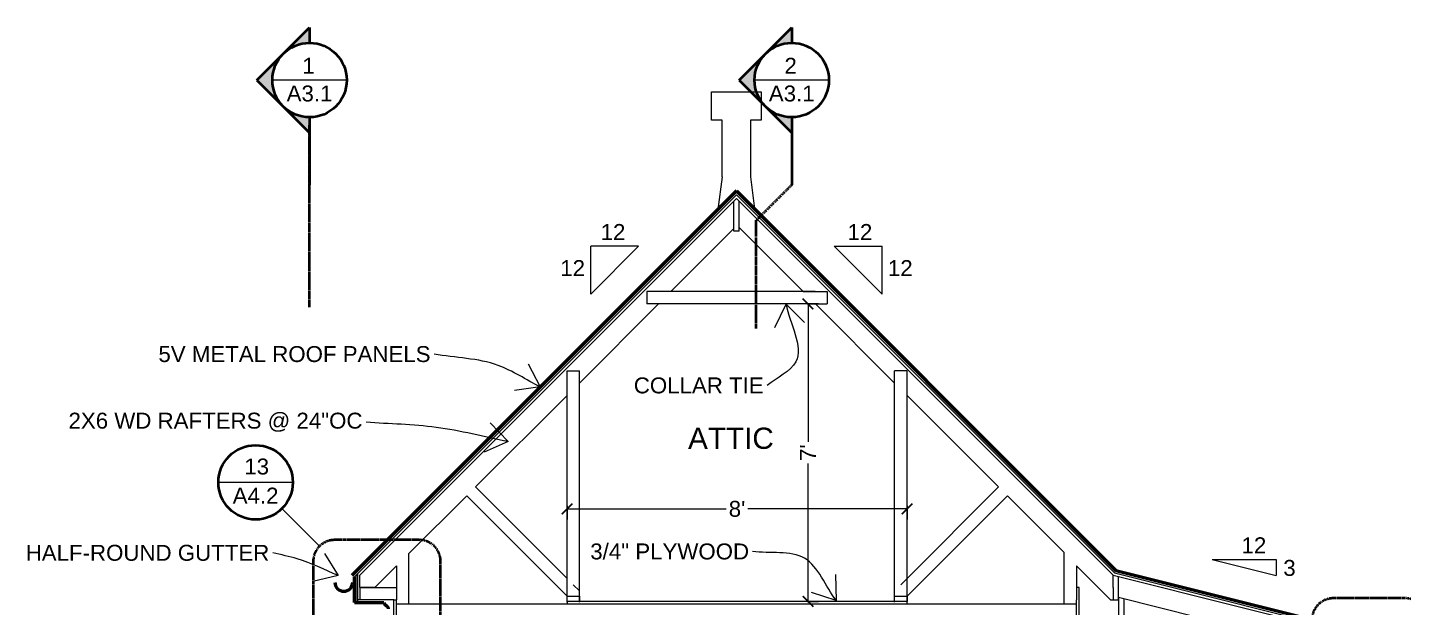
# Model space of a CAD drawing. Header units: inches. Extents: x -4969 to 16721, y 2489 to 24693.
# Drawn here: x 7223.1 to 7611.6, y 5138.7 to 5302.5 of the extents above; entities that cross this region are included whole.
import ezdxf

# ---------------------------------------------------------------- set-up
doc = ezdxf.new("R2010")
doc.units = ezdxf.units.IN
doc.header["$MEASUREMENT"] = 0
doc.linetypes.add('CENTER', pattern=[2, 1.25, -0.25, 0.25, -0.25])
doc.linetypes.add('DASHED2', pattern=[0.375, 0.25, -0.125])
doc.layers.get('0').update_dxf_attribs({"lineweight": 5})
for name, color, linetype, lineweight in [('1', 1, 'Continuous', 9), ('2', 6, 'Continuous', 20), ('3', 3, 'Continuous', 30), ('5', 4, 'Continuous', 50), ('A-DIMSx', 7, 'Continuous', 9), ('A-LINK', 7, 'Continuous', 40), ('A-TEXTx', 7, 'Continuous', 20)]:
    doc.layers.add(name, color=color, linetype=linetype, lineweight=lineweight)
doc.styles.get("Standard").update_dxf_attribs({"font": 'Arial.ttf'})
doc.dimstyles.get("Standard").update_dxf_attribs({"dimtxt": 3, "dimasz": 2, "dimexe": 0.03125, "dimexo": 0.0625, "dimgap": 0.03125, "dimtad": 0, "dimtoh": 1, "dimdec": 4, "dimlfac": 0.99985, "dimzin": 0, "dimdsep": 46, "dimlunit": 4, "dimtxsty": 'Standard', "dimblk": 'ARCHTICK', "dimblk1": 'ARCHTICK', "dimblk2": 'ARCHTICK', "dimcen": 0.09, "dimclrt": 256, "dimadec": 0, "dimazin": 0, "dimtfac": 1, "dimtdec": 4, "dimtofl": 0, "dimtmove": 0, "dimatfit": 3, "dimfxl": 1, "dimtolj": 1, "dimtzin": 0, "dimarcsym": 0})

# ---------------------------------------------------------------- blocks, each defined once
blk = doc.blocks.new('_ArchTick')
at = {"color": 0, "linetype": 'ByBlock', "lineweight": 0, "const_width": 0.15}
blk.add_lwpolyline([(-0.5, -0.5), (0.5, 0.5)], dxfattribs=at)
blk = doc.blocks.new('Section Callout')
at = {"layer": 'A-LINK', "ltscale": 0.1}
h = blk.add_hatch(color=152, dxfattribs=at)
h.paths.add_polyline_path([(1891.06, 7392.5), (1883.64, 7385.08), (1891.06, 7377.65, -0.198912), (1887.98, 7385.08, -0.198912)])
h.paths.add_polyline_path([(1898.48, 7399.92), (1891.06, 7392.5, -0.198912), (1898.48, 7395.58)])
h.paths.add_polyline_path([(1891.06, 7377.65), (1898.48, 7370.23), (1898.48, 7374.58, -0.198912)])
at = {"layer": 'A-LINK', "color": 152, "ltscale": 0.1}
for p, q in [((1883.64, 7385.08), (1898.48, 7399.92)), ((1898.48, 7399.92), (1898.48, 7395.58)), ((1883.64, 7385.08), (1898.48, 7370.23)), ((1898.48, 7374.58), (1898.48, 7370.23)), ((1898.48, 7370.23), (1898.48, 7355.49))]:
    blk.add_line(p, q, dxfattribs=at)
blk.add_circle((1898.48, 7385.08), 10.5, dxfattribs=at)
blk = doc.blocks.new('*D581')
at = {"layer": 'A-DIMSx', "color": 0, "lineweight": -2, "ltscale": 0.1, "transparency": 16777216}
for p, q in [((7375.44, 5167.39), (7375.44, 5163.54)), ((7471.44, 5167.39), (7471.44, 5163.54))]:
    blk.add_line(p, q, dxfattribs=at)
at = {"layer": 'A-DIMSx', "color": 0, "lineweight": 5, "ltscale": 0.1, "transparency": 16777216}
for p, q in [((7375.44, 5166.54), (7420.36, 5166.54)), ((7471.44, 5166.54), (7426.51, 5166.54))]:
    blk.add_line(p, q, dxfattribs=at)
at = {"layer": 'Defpoints', "color": 0, "ltscale": 0.1, "transparency": 16777216}
for p in [(7375.44, 5169.39), (7471.44, 5169.39), (7375.44, 5166.54)]:
    blk.add_point(p, dxfattribs=at)
at = {"layer": 'A-DIMSx', "color": 0, "lineweight": 5, "ltscale": 0.1, "transparency": 16777216, "xscale": 3, "yscale": 3, "zscale": 3, "rotation": 180}
blk.add_blockref('_ArchTick', (7375.44, 5166.54), dxfattribs=at)
at = {"layer": 'A-DIMSx', "color": 0, "lineweight": 5, "ltscale": 0.1, "transparency": 16777216, "xscale": 3, "yscale": 3, "zscale": 3}
blk.add_blockref('_ArchTick', (7471.44, 5166.54), dxfattribs=at)
at = {"layer": 'A-DIMSx', "ltscale": 0.1, "transparency": 16777216, "insert": (7423.44, 5166.54), "char_height": 4.5, "attachment_point": 5}
blk.add_mtext("\\A1;8'", dxfattribs=at)
blk = doc.blocks.new('*D582')
at = {"layer": 'A-DIMSx', "color": 0, "lineweight": -2, "ltscale": 0.1, "transparency": 16777216}
for p, q in [((7443.24, 5224.43), (7446.48, 5224.43)), ((7443.24, 5140.43), (7446.48, 5140.43))]:
    blk.add_line(p, q, dxfattribs=at)
at = {"layer": 'A-DIMSx', "color": 0, "lineweight": 5, "ltscale": 0.1, "transparency": 16777216}
for p, q in [((7443.48, 5224.43), (7443.48, 5185.49)), ((7443.48, 5140.43), (7443.48, 5179.38))]:
    blk.add_line(p, q, dxfattribs=at)
at = {"layer": 'Defpoints', "color": 0, "ltscale": 0.1, "transparency": 16777216}
for p in [(7441.24, 5224.43), (7441.24, 5140.43), (7443.48, 5140.43)]:
    blk.add_point(p, dxfattribs=at)
at = {"layer": 'A-DIMSx', "color": 0, "lineweight": 5, "ltscale": 0.1, "transparency": 16777216, "xscale": 3, "yscale": 3, "zscale": 3}
for p, rotation in [((7443.48, 5224.43), 90), ((7443.48, 5140.43), 270)]:
    blk.add_blockref('_ArchTick', p, dxfattribs=dict(at, rotation=rotation))
at = {"layer": 'A-DIMSx', "ltscale": 0.1, "transparency": 16777216, "insert": (7443.48, 5182.43), "char_height": 4.5, "attachment_point": 5, "rotation": 90}
blk.add_mtext("\\A1;7'", dxfattribs=at)
blk = doc.blocks.new('Detail Callout')
at = {"layer": '2', "color": 152, "ltscale": 0.1}
blk.add_line((240.24, 5822.29), (219.24, 5822.29), dxfattribs=at)
at = {"layer": 'A-LINK', "color": 152, "ltscale": 0.1}
blk.add_circle((229.74, 5822.29), 10.5, dxfattribs=at)

msp = doc.modelspace()

# ---------------------------------------------------------------- linework, layer by layer
at = {"layer": '1'}
for p, q in [((7419.2699744, 5260.3337945), (7418.0557311, 5251.1195687)), ((7427.2699744, 5260.3337945), (7428.3417712, 5251.2619977)), ((7423.2699568, 5255.2731343), (7315.3977803, 5147.4009577)), ((7423.2699568, 5254.2124741), (7316.8977802, 5147.8402975)), ((7529.6421334, 5147.8402975), (7423.2699568, 5254.2124741)), ((7423.2699744, 5255.2731343), (7530.0272021, 5148.5159066)), ((7422.5199568, 5245.6842995), (7404.7699656, 5227.9343083)), ((7424.0199568, 5246.0208474), (7442.1064959, 5227.9343083)), ((7401.2699656, 5224.4343083), (7378.9382307, 5202.1025735)), ((7445.6064959, 5224.4343083), (7467.9382307, 5202.1025735)), ((7378.9382307, 5140.1843083), (7378.9382307, 5202.1025735)), ((7467.9382307, 5140.1843083), (7467.9382307, 5202.1025735)), ((7375.4382307, 5198.6025735), (7349.5789719, 5172.7433146)), ((7375.4382307, 5140.1843083), (7375.4382307, 5198.6025735)), ((7471.4382307, 5140.1843083), (7471.4382307, 5198.6025735)), ((7471.4382307, 5198.6025735), (7497.2974896, 5172.7433146)), ((7347.1040982, 5170.2684409), (7330.7699656, 5153.9343083)), ((7499.7723633, 5170.2684409), (7515.7699656, 5154.2708386)), ((7330.7699656, 5139.6843083), (7330.7699656, 5153.9343083)), ((7515.7699656, 5139.6843083), (7515.7699656, 5154.2708386)), ((7327.2699656, 5150.4343083), (7321.1759547, 5144.3402974)), ((7327.2699656, 5150.4343083), (7327.2699656, 5144.3402974)), ((7519.2699656, 5150.4343083), (7519.269948, 5140.8402974)), ((7519.2699656, 5150.4343083), (7528.8639757, 5140.8402982)), ((7530.0272021, 5148.5159066), (7610.8539568, 5128.3094316)), ((7316.8977802, 5144.3402927), (7316.8977802, 5147.8461297)), ((7529.642151, 5144.3402927), (7529.6421511, 5147.8461297)), ((7529.6421511, 5147.8390865), (7609.5199665, 5127.8698439)), ((7531.142134, 5140.8402985), (7531.1421334, 5147.4009577)), ((7326.5199656, 5140.8402974), (7316.1477802, 5140.8402974)), ((7321.1759547, 5144.3402974), (7316.8977802, 5144.3402927)), ((7316.8977802, 5144.3402927), (7316.8977802, 5140.8402974)), ((7316.8977802, 5144.3402927), (7327.2699656, 5144.3402927)), ((7326.5199656, 5115.9343083), (7326.5199656, 5140.8402974)), ((7326.5199656, 5140.8402974), (7327.2699656, 5140.8402974)), ((7327.2699656, 5144.3402974), (7327.2699656, 5140.8402974)), ((7327.2699656, 5115.9343083), (7327.2699656, 5140.8402974)), ((7519.269948, 5109.1843083), (7519.269948, 5140.8402974)), ((7520.019948, 5144.3402971), (7519.2699544, 5144.3402985)), ((7520.019948, 5108.4343083), (7520.019948, 5144.3402971)), ((7528.8639757, 5140.8402982), (7531.142134, 5140.8402985)), ((7529.6421334, 5144.3402927), (7529.6421334, 5140.8402974)), ((7531.1421339, 5141.5926342), (7531.1421339, 5130.9033192)), ((7531.1421339, 5141.5926342), (7596.0199656, 5125.3731763)), ((7532.6421339, 5141.2176342), (7532.6421339, 5130.9033192))]:
    msp.add_line(p, q, dxfattribs=at)
at = {"layer": '1', "ltscale": 0.25}
for p, q in [((7422.5199568, 5244.9624741), (7422.5199568, 5253.4624741)), ((7424.0199568, 5244.9624741), (7424.0199568, 5253.4624741)), ((7424.0199568, 5244.9624741), (7422.5199568, 5244.9624741)), ((7404.7699656, 5227.9343083), (7397.991791, 5227.9343083)), ((7397.991791, 5227.9343083), (7397.991791, 5224.4343083)), ((7445.5199656, 5227.9343083), (7404.7699656, 5227.9343083)), ((7442.1064959, 5227.9343083), (7448.8846705, 5227.9343083)), ((7448.8846705, 5227.9343083), (7448.8846705, 5224.4343083)), ((7401.2699656, 5224.4343083), (7397.991791, 5224.4343083)), ((7445.6064959, 5224.4343083), (7401.2699656, 5224.4343083)), ((7445.6064959, 5224.4343083), (7448.8846705, 5224.4343083)), ((7375.4382307, 5198.6025735), (7375.4382307, 5205.4916607)), ((7375.4382307, 5205.4916607), (7378.9382307, 5205.4916607)), ((7378.9382307, 5202.1025735), (7378.9382307, 5205.4916607)), ((7471.4382307, 5205.4916607), (7467.9382307, 5205.4916607)), ((7467.9382307, 5202.1025735), (7467.9382307, 5205.4916607)), ((7471.4382307, 5198.6025735), (7471.4382307, 5205.4916607)), ((7375.4382307, 5146.8840558), (7349.5789719, 5172.7433146)), ((7471.4382307, 5146.8840558), (7497.2974896, 5172.7433146)), ((7375.4382307, 5141.9343083), (7347.1040982, 5170.2684409)), ((7471.4382307, 5141.9343083), (7499.7723633, 5170.2684409)), ((7378.9382307, 5143.3840558), (7377.1882307, 5145.1340558)), ((7469.6882307, 5145.1340558), (7471.4382307, 5146.8840558)), ((7519.2699656, 5139.6843083), (7327.2699656, 5139.6843083)), ((7471.4382307, 5140.4343083), (7375.4382307, 5140.4343083)), ((7375.4382307, 5140.4343083), (7375.4382307, 5139.6843083)), ((7471.4382307, 5139.6843083), (7471.4382307, 5140.4343083))]:
    msp.add_line(p, q, dxfattribs=at)
at = {"layer": '1'}
msp.add_lwpolyline([(7419.2699744, 5260.3337945), (7419.2699744, 5276.3337945), (7416.2699744, 5276.3337945), (7416.2699744, 5284.3337945), (7430.2699744, 5284.3337945), (7430.2699744, 5276.3337945), (7427.2699744, 5276.3337945), (7427.2699744, 5260.3337945)], dxfattribs=at)
at = {"layer": '1', "ltscale": 0.25}
for points in [[(7375.4382307, 5140.4343083), (7375.4382307, 5141.9343083), (7378.9382307, 5141.9343083), (7378.9382307, 5140.4343083), (7375.4382307, 5140.4343083)], [(7467.9382307, 5140.4343083), (7467.9382307, 5141.9343083), (7471.4382307, 5141.9343083), (7471.4382307, 5140.4343083), (7467.9382307, 5140.4343083)]]:
    msp.add_lwpolyline(points, dxfattribs=at)
at = {"layer": '2', "color": 152, "ltscale": 0.1}
for p, q in [((7313.2220499, 5287.6305594), (7292.2220498, 5287.6305594)), ((7449.3829861, 5287.6305594), (7428.3829861, 5287.6305594)), ((7305.5112422, 5156.0189953), (7294.9046405, 5166.625597))]:
    msp.add_line(p, q, dxfattribs=at)
at = {"layer": '3'}
for p, q in [((7316.1477837, 5148.1509612), (7316.1477802, 5140.8402974)), ((7316.1477802, 5140.8402974), (7316.1477796, 5140.0902974))]:
    msp.add_line(p, q, dxfattribs=at)
at = {"layer": '5'}
for p, q in [((7423.2699568, 5256.3337945), (7314.6477803, 5147.7116179)), ((7423.2699744, 5256.3337945), (7530.4106386, 5149.1931303)), ((7530.4106386, 5149.1931303), (7611.0358567, 5129.037039)), ((7315.3977796, 5140.0902974), (7315.3977803, 5147.4009577)), ((7315.3977796, 5140.0902974), (7323.7172438, 5140.0902974)), ((7324.4512473, 5139.0627468), (7324.4512473, 5139.3127468))]:
    msp.add_line(p, q, dxfattribs=at)
for centre, radius, start, end in [((7312.3977803, 5145.7796373), 2.5, 180, 0), ((7324.5527243, 5140.1437634), 0.8371895, 183.661608189, 263.037973001), ((7324.2814416, 5138.3433576), 0.7391582, 357.626528565, 76.718910009)]:
    msp.add_arc(centre, radius, start, end, dxfattribs=at)
at = {"layer": 'A-DIMSx', "ltscale": 0.1}
for p, q in [((7395.6459946, 5240.7279413), (7382.1459946, 5240.7279413)), ((7382.1459946, 5227.2279413), (7382.1459946, 5240.7279413)), ((7382.1459946, 5227.2279413), (7395.6459946, 5240.7279413)), ((7450.8939366, 5240.7279413), (7464.3939366, 5240.7279413)), ((7464.3939366, 5227.2279413), (7450.8939366, 5240.7279413)), ((7464.3939366, 5227.2279413), (7464.3939366, 5240.7279413)), ((7557.6478801, 5152.2653453), (7575.6478801, 5152.2653453)), ((7557.6478801, 5152.2653453), (7575.6478801, 5147.7653453)), ((7575.6478801, 5152.2653453), (7575.6478801, 5147.7653453))]:
    msp.add_line(p, q, dxfattribs=at)
at = {"layer": 'A-LINK', "color": 152, "linetype": 'CENTER', "ltscale": 0.15}
for p, q in [((7302.7220498, 5223.4923327), (7302.7220498, 5274.9026374)), ((7438.8829861, 5258.0410249), (7428.8829861, 5248.0410249)), ((7428.8829861, 5217.4923327), (7428.8829861, 5248.0410249))]:
    msp.add_line(p, q, dxfattribs=at)
at = {"layer": 'A-LINK', "color": 152, "linetype": 'DASHED2', "ltscale": 0.5, "flags": 128}
for points in [[(7303.7538829, 5151.7763546), (7303.7538829, 5123.7472695, 0.4142135624), (7309.7538829, 5117.7472695), (7333.725654, 5117.7472695, 0.4142135624), (7339.725654, 5123.7472695), (7339.725654, 5151.7763546, 0.4142135624), (7333.725654, 5157.7763546), (7309.7538829, 5157.7763546, 0.4142135624)], [(7618.0698424, 5135.4199845), (7618.0698424, 5111.6746356, -0.4142135624), (7612.0698424, 5105.6746356), (7591.9232305, 5105.6746356, -0.4142135624), (7585.9232305, 5111.6746356), (7585.9232305, 5135.4199845, -0.4142135624), (7591.9232305, 5141.4199845), (7612.0698424, 5141.4199845, -0.4142135624)]]:
    msp.add_lwpolyline(points, format="xyb", close=True, dxfattribs=at)

# ---------------------------------------------------------------- block references
at = {"color": 152, "ltscale": 0.1}
for p in [(5404.2370989, -2097.4450243), (5540.3980352, -2097.4450243)]:
    msp.add_blockref('Section Callout', p, dxfattribs=at)
at = {"layer": '2', "color": 152, "ltscale": 0.25}
msp.add_blockref('Detail Callout', (7057.7423632, -648.2411831), dxfattribs=at)

# ---------------------------------------------------------------- texts
at = {"layer": 'A-LINK', "color": 152, "ltscale": 0.1, "attachment_point": 5}
for s, insert, char_height, width in [('{1}', (7302.4119067, 5291.6739104), 4.5, 9.771161836), ('2', (7438.572843, 5291.6739104), 4.5, 9.771161836), ('{\\H0.75x;A3.1}', (7302.7177921, 5283.8205952), 6, 9.85131083), ('{\\H0.75x;A3.1}', (7438.8787283, 5283.8205952), 6, 9.85131083), ('13', (7287.7901622, 5178.4937692), 4.5, 9.771161836), ('{\\H0.75x;A4.2}', (7287.4842769, 5170.296152), 6, 9.85131083)]:
    msp.add_mtext(s, dxfattribs=dict(at, insert=insert, char_height=char_height, width=width))
at = {"layer": 'A-TEXTx', "ltscale": 0.5}
for s, insert, char_height, width, attachment_point in [('{\\fArial Unicode MS|b0|i0|c0|p0;12}', (7391.9012954, 5242.4876547), 4.5, 7.734539628, 9), ('{\\fArial Unicode MS|b0|i0|c0|p0;12}', (7454.6386358, 5242.4876547), 4.5, 7.734539628, 7), ('{\\fArial Unicode MS|b0|i0|c0|p0;12}', (7380.5098829, 5232.3041379), 4.5, 7.734539628, 9), ('{\\fArial Unicode MS|b0|i0|c0|p0;12}', (7466.0300483, 5232.3041379), 4.5, 7.734539628, 7), ('{ATTIC}', (7409.6011381, 5189.500884), 6, 73.076179956, 1), ('{\\fArial Unicode MS|b0|i0|c0|p0;12}', (7565.8925793, 5154.0250587), 4.5, 7.734539628, 7), ('{\\fArial Unicode MS|b0|i0|c0|p0;3}', (7577.6942346, 5147.5807342), 4.5, 7.734539628, 7)]:
    msp.add_mtext(s, dxfattribs=dict(at, insert=insert, char_height=char_height, width=width, attachment_point=attachment_point))
at = {"layer": 'A-TEXTx', "ltscale": 0.25, "char_height": 4.5, "attachment_point": 6}
for s, insert in [('{5V METAL ROOF PANELS}', (7336.8919288, 5210.2404747)), ('{COLLAR TIE}', (7430.9626715, 5201.3920761)), ('{2X6 WD RAFTERS @ 24"OC}', (7317.6691959, 5191.0177419)), ('{HALF-ROUND GUTTER}', (7291.3565331, 5154.1229408)), ('{3/4" PLYWOOD}', (7426.8358565, 5154.5073408))]:
    msp.add_mtext(s, dxfattribs=dict(at, insert=insert))

# ---------------------------------------------------------------- dimensions: what is measured, and where the dimension line sits
at = {"layer": 'A-DIMSx', "ltscale": 0.1}
dim = msp.add_linear_dim(base=(7443.4789981, 5140.4343083), p1=(7441.2350446, 5224.4343083), p2=(7441.2350446, 5140.4343083), angle=90, dimstyle='Standard', override={"dimtxt": 4.5, "dimasz": 3, "dimexe": 3, "dimexo": 2, "dimgap": 1, "dimlfac": -47.9928, "dimlwd": 5}, dxfattribs=at)
dim.commit()
dim.dimension.update_dxf_attribs({"geometry": '*D582', "text_midpoint": (7443.4789981, 5182.4343083)})
dim = msp.add_linear_dim(base=(7375.4382307, 5166.539524), p1=(7471.4382307, 5169.3934409), p2=(7375.4382307, 5169.3934409), dimstyle='Standard', override={"dimtxt": 4.5, "dimasz": 3, "dimexe": 3, "dimexo": 2, "dimgap": 1, "dimlfac": -47.9928, "dimlwd": 5}, dxfattribs=at)
dim.commit()
dim.dimension.update_dxf_attribs({"geometry": '*D581', "text_midpoint": (7423.4382307, 5166.539524)})

# ---------------------------------------------------------------- leaders
at = {"layer": 'A-TEXTx', "path_type": 1, "annotation_type": 0, "has_hookline": 1, "hookline_direction": 1}
for points, text_width in [([(7437.3134563, 5224.389165), (7440.0583397, 5208.0824259), (7431.9626715, 5201.3920761)], 36.0306958), ([(7367.8510604, 5200.9737178), (7355.985706, 5207.0685721), (7337.8919288, 5210.2404747)], 76.2667121), ([(7358.7765653, 5185.5497729), (7338.4893437, 5189.5722097), (7318.6691959, 5191.0177419)], 82.5869714), ([(7310.8465414, 5147.716731), (7299.2485511, 5152.4732471), (7292.3565331, 5154.1229408)], 68.218281), ([(7451.4189101, 5140.7018092), (7442.4953769, 5152.5944618), (7427.8358565, 5154.5073408)], 44.2540928)]:
    msp.add_leader(points, dimstyle='Standard', override={"dimasz": 6, "dimgap": 1, "dimldrblk": 'Open90', "dimlwd": -1}, dxfattribs=dict(at, text_width=text_width))

doc.saveas('drawing.dxf')
